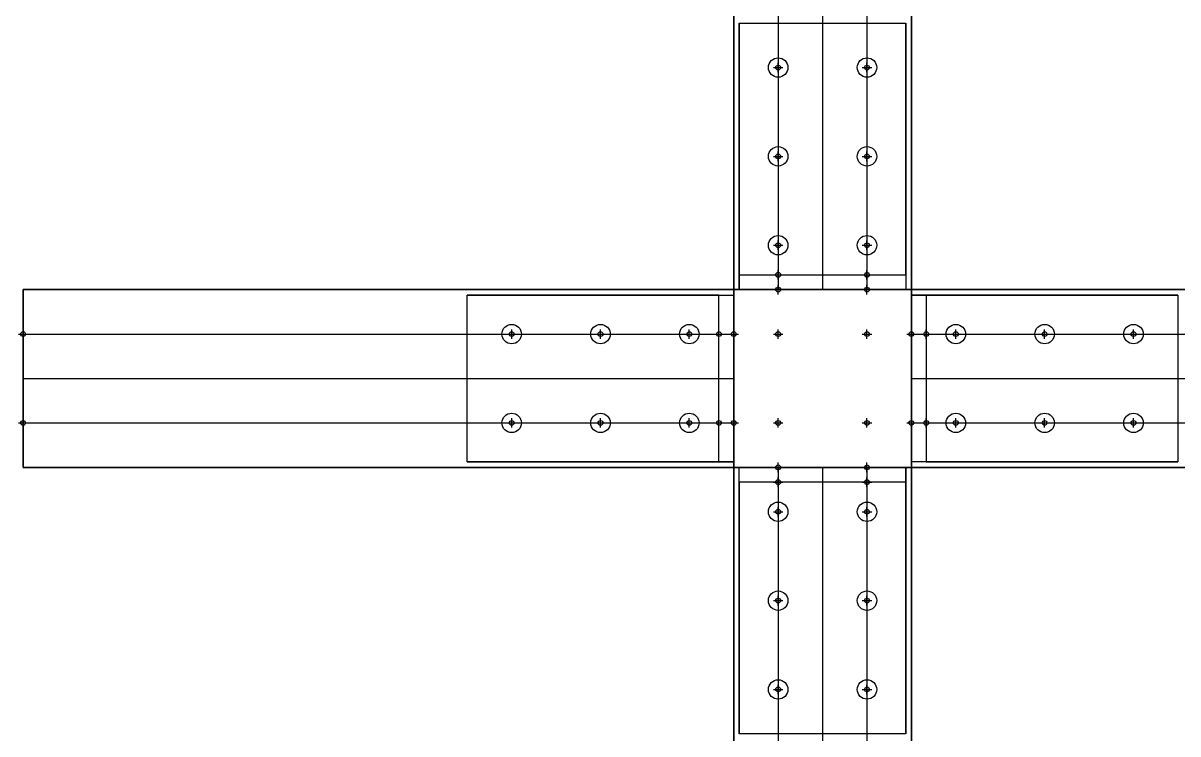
# Model space of a CAD drawing. Header units: inches. Extents: x -12.8 to 6.8, y -5.3 to 20.3.
# Drawn here: x -12.75 to 6.75, y -5.25 to 6.75 of the extents above; entities outside this region: 1.
import ezdxf

# ---------------------------------------------------------------- set-up
doc = ezdxf.new("R2010")
doc.units = ezdxf.units.IN
doc.header["$MEASUREMENT"] = 0
doc.header["$PDMODE"] = 34
doc.header["$PDSIZE"] = 0.08
for name, color, linetype in [('AQME Center Lines', 7, 'Continuous'), ('AQME Points', 7, 'Continuous'), ('AQME TSlots', 7, 'Continuous')]:
    doc.layers.add(name, color=color, linetype=linetype)

# ---------------------------------------------------------------- blocks, each defined once
blk = doc.blocks.new('AQME_4414_20210322180043')
at = {"extrusion": (0, -1, 0)}
for p, q in [((-0.656, 4.5), (2.156, 4.5)), ((-0.656, 4.5, 0.25), (2.156, 4.5, 0.25))]:
    blk.add_line(p, q, dxfattribs=at)
at = {"extrusion": (1, 0, 0)}
for p, q in [((-0.656, 4.5), (-0.656, 4.5, 0.25)), ((-0.656, 0, 4.5), (-0.656, 0.25, 4.5))]:
    blk.add_line(p, q, dxfattribs=at)
for p, q in [((-0.656, 0.25, 0.25), (2.156, 0.25, 0.25)), ((-0.656, 0), (2.156, 0))]:
    blk.add_line(p, q)
at = {"color": 1}
for centre in [(0, 3.75), (1.5, 3.75), (0, 2.25), (1.5, 2.25), (0, 0.75), (1.5, 0.75)]:
    blk.add_circle(centre, 0.164, dxfattribs=at)
at = {"color": 1, "extrusion": (0, 1, 0)}
for centre in [(0, 0.75), (0, 2.25), (0, 3.75), (-1.5, 0.75), (-1.5, 2.25), (-1.5, 3.75)]:
    blk.add_circle(centre, 0.164, dxfattribs=at)
at = {"color": 3}
for p in [(0, 3.75), (1.5, 3.75), (0, 2.25), (1.5, 2.25), (0, 0.75), (1.5, 0.75), (0, 0)]:
    blk.add_point(p, dxfattribs=at)
at = {"color": 2}
for p in [(0, 3.75, 0.25), (1.5, 3.75, 0.25), (0, 2.25, 0.25), (1.5, 2.25, 0.25), (0, 0.75, 0.25), (1.5, 0.75, 0.25)]:
    blk.add_point(p, dxfattribs=at)
at = {"color": 2, "extrusion": (0, 1, 0)}
for p in [(0, 0.25, 0.75), (0, 0.25, 2.25), (0, 0.25, 3.75), (1.5, 0.25, 0.75), (1.5, 0.25, 2.25), (1.5, 0.25, 3.75)]:
    blk.add_point(p, dxfattribs=at)
at = {"color": 3, "extrusion": (0, 1, 0)}
for p in [(0, 0, 0.75), (0, 0, 2.25), (0, 0, 3.75), (1.5, 0, 0.75), (1.5, 0, 2.25), (1.5, 0, 3.75)]:
    blk.add_point(p, dxfattribs=at)
at = {"invisible_edges": 8}
for points in [[(-0.656, 0.25, 0.25), (-0.656, 4.5, 0.25), (-0.656, 4.5), (-0.656, 0)], [(2.156, 0.25, 0.25), (2.156, 4.5, 0.25), (2.156, 4.5), (2.156, 0)], [(-0.656, 0.25, 0.25), (-0.656, 0.25, 4.5), (-0.656, 0, 4.5), (-0.656, 0)], [(2.156, 0.25, 0.25), (2.156, 0.25, 4.5), (2.156, 0, 4.5), (2.156, 0)]]:
    blk.add_3dface(points, dxfattribs=at)
blk = doc.blocks.new('AQME_4414_20210322180342')
at = {"extrusion": (0, -1, 0)}
for p, q in [((-0.656, 4.5), (2.156, 4.5)), ((-0.656, 4.5, 0.25), (2.156, 4.5, 0.25))]:
    blk.add_line(p, q, dxfattribs=at)
at = {"extrusion": (1, 0, 0)}
for p, q in [((-0.656, 4.5), (-0.656, 4.5, 0.25)), ((-0.656, 0, 4.5), (-0.656, 0.25, 4.5))]:
    blk.add_line(p, q, dxfattribs=at)
for p, q in [((-0.656, 0.25, 0.25), (2.156, 0.25, 0.25)), ((-0.656, 0), (2.156, 0))]:
    blk.add_line(p, q)
at = {"color": 1}
for centre in [(0, 3.75), (1.5, 3.75), (0, 2.25), (1.5, 2.25), (0, 0.75), (1.5, 0.75)]:
    blk.add_circle(centre, 0.164, dxfattribs=at)
at = {"color": 1, "extrusion": (0, 1, 0)}
for centre in [(0, 0.75), (0, 2.25), (0, 3.75), (-1.5, 0.75), (-1.5, 2.25), (-1.5, 3.75)]:
    blk.add_circle(centre, 0.164, dxfattribs=at)
at = {"color": 3}
for p in [(0, 3.75), (1.5, 3.75), (0, 2.25), (1.5, 2.25), (0, 0.75), (1.5, 0.75), (0, 0)]:
    blk.add_point(p, dxfattribs=at)
at = {"color": 2}
for p in [(0, 3.75, 0.25), (1.5, 3.75, 0.25), (0, 2.25, 0.25), (1.5, 2.25, 0.25), (0, 0.75, 0.25), (1.5, 0.75, 0.25)]:
    blk.add_point(p, dxfattribs=at)
at = {"color": 2, "extrusion": (0, 1, 0)}
for p in [(0, 0.25, 0.75), (0, 0.25, 2.25), (0, 0.25, 3.75), (1.5, 0.25, 0.75), (1.5, 0.25, 2.25), (1.5, 0.25, 3.75)]:
    blk.add_point(p, dxfattribs=at)
at = {"color": 3, "extrusion": (0, 1, 0)}
for p in [(0, 0, 0.75), (0, 0, 2.25), (0, 0, 3.75), (1.5, 0, 0.75), (1.5, 0, 2.25), (1.5, 0, 3.75)]:
    blk.add_point(p, dxfattribs=at)
at = {"invisible_edges": 8}
for points in [[(-0.656, 0.25, 0.25), (-0.656, 4.5, 0.25), (-0.656, 4.5), (-0.656, 0)], [(2.156, 0.25, 0.25), (2.156, 4.5, 0.25), (2.156, 4.5), (2.156, 0)], [(-0.656, 0.25, 0.25), (-0.656, 0.25, 4.5), (-0.656, 0, 4.5), (-0.656, 0)], [(2.156, 0.25, 0.25), (2.156, 0.25, 4.5), (2.156, 0, 4.5), (2.156, 0)]]:
    blk.add_3dface(points, dxfattribs=at)
blk = doc.blocks.new('AQME_4414_20210322180439')
at = {"extrusion": (0, -1, 0)}
for p, q in [((-0.656, 4.5), (2.156, 4.5)), ((-0.656, 4.5, 0.25), (2.156, 4.5, 0.25))]:
    blk.add_line(p, q, dxfattribs=at)
at = {"extrusion": (1, 0, 0)}
for p, q in [((-0.656, 4.5), (-0.656, 4.5, 0.25)), ((-0.656, 0, 4.5), (-0.656, 0.25, 4.5))]:
    blk.add_line(p, q, dxfattribs=at)
for p, q in [((-0.656, 0.25, 0.25), (2.156, 0.25, 0.25)), ((-0.656, 0), (2.156, 0))]:
    blk.add_line(p, q)
at = {"color": 1}
for centre in [(0, 3.75), (1.5, 3.75), (0, 2.25), (1.5, 2.25), (0, 0.75), (1.5, 0.75)]:
    blk.add_circle(centre, 0.164, dxfattribs=at)
at = {"color": 1, "extrusion": (0, 1, 0)}
for centre in [(0, 0.75), (0, 2.25), (0, 3.75), (-1.5, 0.75), (-1.5, 2.25), (-1.5, 3.75)]:
    blk.add_circle(centre, 0.164, dxfattribs=at)
at = {"color": 3}
for p in [(0, 3.75), (1.5, 3.75), (0, 2.25), (1.5, 2.25), (0, 0.75), (1.5, 0.75), (0, 0)]:
    blk.add_point(p, dxfattribs=at)
at = {"color": 2}
for p in [(0, 3.75, 0.25), (1.5, 3.75, 0.25), (0, 2.25, 0.25), (1.5, 2.25, 0.25), (0, 0.75, 0.25), (1.5, 0.75, 0.25)]:
    blk.add_point(p, dxfattribs=at)
at = {"color": 2, "extrusion": (0, 1, 0)}
for p in [(0, 0.25, 0.75), (0, 0.25, 2.25), (0, 0.25, 3.75), (1.5, 0.25, 0.75), (1.5, 0.25, 2.25), (1.5, 0.25, 3.75)]:
    blk.add_point(p, dxfattribs=at)
at = {"color": 3, "extrusion": (0, 1, 0)}
for p in [(0, 0, 0.75), (0, 0, 2.25), (0, 0, 3.75), (1.5, 0, 0.75), (1.5, 0, 2.25), (1.5, 0, 3.75)]:
    blk.add_point(p, dxfattribs=at)
at = {"invisible_edges": 8}
for points in [[(-0.656, 0.25, 0.25), (-0.656, 4.5, 0.25), (-0.656, 4.5), (-0.656, 0)], [(2.156, 0.25, 0.25), (2.156, 4.5, 0.25), (2.156, 4.5), (2.156, 0)], [(-0.656, 0.25, 0.25), (-0.656, 0.25, 4.5), (-0.656, 0, 4.5), (-0.656, 0)], [(2.156, 0.25, 0.25), (2.156, 0.25, 4.5), (2.156, 0, 4.5), (2.156, 0)]]:
    blk.add_3dface(points, dxfattribs=at)
blk = doc.blocks.new('AQME_4414_20210322180458')
at = {"extrusion": (0, -1, 0)}
for p, q in [((-0.656, 4.5), (2.156, 4.5)), ((-0.656, 4.5, 0.25), (2.156, 4.5, 0.25))]:
    blk.add_line(p, q, dxfattribs=at)
at = {"extrusion": (1, 0, 0)}
for p, q in [((-0.656, 4.5), (-0.656, 4.5, 0.25)), ((-0.656, 0, 4.5), (-0.656, 0.25, 4.5))]:
    blk.add_line(p, q, dxfattribs=at)
for p, q in [((-0.656, 0.25, 0.25), (2.156, 0.25, 0.25)), ((-0.656, 0), (2.156, 0))]:
    blk.add_line(p, q)
at = {"color": 1}
for centre in [(0, 3.75), (1.5, 3.75), (0, 2.25), (1.5, 2.25), (0, 0.75), (1.5, 0.75)]:
    blk.add_circle(centre, 0.164, dxfattribs=at)
at = {"color": 1, "extrusion": (0, 1, 0)}
for centre in [(0, 0.75), (0, 2.25), (0, 3.75), (-1.5, 0.75), (-1.5, 2.25), (-1.5, 3.75)]:
    blk.add_circle(centre, 0.164, dxfattribs=at)
at = {"color": 3}
for p in [(0, 3.75), (1.5, 3.75), (0, 2.25), (1.5, 2.25), (0, 0.75), (1.5, 0.75), (0, 0)]:
    blk.add_point(p, dxfattribs=at)
at = {"color": 2}
for p in [(0, 3.75, 0.25), (1.5, 3.75, 0.25), (0, 2.25, 0.25), (1.5, 2.25, 0.25), (0, 0.75, 0.25), (1.5, 0.75, 0.25)]:
    blk.add_point(p, dxfattribs=at)
at = {"color": 2, "extrusion": (0, 1, 0)}
for p in [(0, 0.25, 0.75), (0, 0.25, 2.25), (0, 0.25, 3.75), (1.5, 0.25, 0.75), (1.5, 0.25, 2.25), (1.5, 0.25, 3.75)]:
    blk.add_point(p, dxfattribs=at)
at = {"color": 3, "extrusion": (0, 1, 0)}
for p in [(0, 0, 0.75), (0, 0, 2.25), (0, 0, 3.75), (1.5, 0, 0.75), (1.5, 0, 2.25), (1.5, 0, 3.75)]:
    blk.add_point(p, dxfattribs=at)
at = {"invisible_edges": 8}
for points in [[(-0.656, 0.25, 0.25), (-0.656, 4.5, 0.25), (-0.656, 4.5), (-0.656, 0)], [(2.156, 0.25, 0.25), (2.156, 4.5, 0.25), (2.156, 4.5), (2.156, 0)], [(-0.656, 0.25, 0.25), (-0.656, 0.25, 4.5), (-0.656, 0, 4.5), (-0.656, 0)], [(2.156, 0.25, 0.25), (2.156, 0.25, 4.5), (2.156, 0, 4.5), (2.156, 0)]]:
    blk.add_3dface(points, dxfattribs=at)
blk = doc.blocks.new('AQME_3030_20210322182746', base_point=(0.75, 0.75))
at = {"invisible_edges": 2}
for points in [[(0, 0), (3, 0), (3, 3), (0, 3)], [(3, 3), (0, 3), (0, 3, 60), (3, 3, 60)], [(0, 3), (0, 0), (0, 0, 60), (0, 3, 60)], [(0, 0, 60), (3, 0, 60), (3, 3, 60), (0, 3, 60)], [(3, 0), (3, 3), (3, 3, 60), (3, 0, 60)], [(0, 0), (3, 0), (3, 0, 60), (0, 0, 60)]]:
    blk.add_3dface(points, dxfattribs=at)
at = {"layer": 'AQME Center Lines', "color": 6}
for p, q in [((1.5, 3), (1.5, 3, 60)), ((0, 1.5), (0, 1.5, 60)), ((3, 1.5), (3, 1.5, 60)), ((1.5, 0), (1.5, 0, 60))]:
    blk.add_line(p, q, dxfattribs=at)
at = {"layer": 'AQME Points', "color": 3}
for p in [(0.75, 2.25), (2.25, 2.25), (0.75, 0.75), (2.25, 0.75)]:
    blk.add_point(p, dxfattribs=at)
at = {"layer": 'AQME Points', "color": 2}
for p in [(0.75, 2.25, 60), (2.25, 2.25, 60), (0.75, 0.75, 60), (2.25, 0.75, 60)]:
    blk.add_point(p, dxfattribs=at)
at = {"layer": 'AQME TSlots', "color": 1}
for p, q in [((0.75, 3), (0.75, 3, 60)), ((2.25, 3), (2.25, 3, 60)), ((0, 2.25), (0, 2.25, 60)), ((3, 2.25), (3, 2.25, 60)), ((0, 0.75), (0, 0.75, 60)), ((3, 0.75), (3, 0.75, 60)), ((0.75, 0), (0.75, 0, 60)), ((2.25, 0), (2.25, 0, 60))]:
    blk.add_line(p, q, dxfattribs=at)
blk = doc.blocks.new('AQME_1530-LITE_20210322183617', base_point=(0.75, 0.75))
at = {"invisible_edges": 2}
for points in [[(0, 0), (1.5, 0), (1.5, 3), (0, 3)], [(1.5, 3), (0, 3), (0, 3, 18), (1.5, 3, 18)], [(0, 3), (0, 0), (0, 0, 18), (0, 3, 18)], [(0, 0, 18), (1.5, 0, 18), (1.5, 3, 18), (0, 3, 18)], [(1.5, 0), (1.5, 3), (1.5, 3, 18), (1.5, 0, 18)], [(0, 0), (1.5, 0), (1.5, 0, 18), (0, 0, 18)]]:
    blk.add_3dface(points, dxfattribs=at)
at = {"layer": 'AQME Center Lines', "color": 6}
for p, q in [((0, 1.5), (0, 1.5, 18)), ((1.5, 1.5), (1.5, 1.5, 18))]:
    blk.add_line(p, q, dxfattribs=at)
at = {"layer": 'AQME Points', "color": 3}
for p in [(0.75, 2.25), (0.75, 0.75)]:
    blk.add_point(p, dxfattribs=at)
at = {"layer": 'AQME Points', "color": 2}
for p in [(0.75, 2.25, 18), (0.75, 0.75, 18)]:
    blk.add_point(p, dxfattribs=at)
at = {"layer": 'AQME TSlots', "color": 1}
for p, q in [((0.75, 3), (0.75, 3, 18)), ((0, 2.25), (0, 2.25, 18)), ((1.5, 2.25), (1.5, 2.25, 18)), ((0, 0.75), (0, 0.75, 18)), ((1.5, 0.75), (1.5, 0.75, 18)), ((0.75, 0), (0.75, 0, 18))]:
    blk.add_line(p, q, dxfattribs=at)
blk = doc.blocks.new('AQME_1530-LITE_20210326153951', base_point=(0.75, 0.75))
at = {"invisible_edges": 2}
for points in [[(0, 0), (1.5, 0), (1.5, 3), (0, 3)], [(1.5, 3), (0, 3), (0, 3, 12), (1.5, 3, 12)], [(0, 3), (0, 0), (0, 0, 12), (0, 3, 12)], [(0, 0, 12), (1.5, 0, 12), (1.5, 3, 12), (0, 3, 12)], [(1.5, 0), (1.5, 3), (1.5, 3, 12), (1.5, 0, 12)], [(0, 0), (1.5, 0), (1.5, 0, 12), (0, 0, 12)]]:
    blk.add_3dface(points, dxfattribs=at)
at = {"layer": 'AQME Center Lines', "color": 6}
for p, q in [((0, 1.5), (0, 1.5, 12)), ((1.5, 1.5), (1.5, 1.5, 12))]:
    blk.add_line(p, q, dxfattribs=at)
at = {"layer": 'AQME Points', "color": 3}
for p in [(0.75, 2.25), (0.75, 0.75)]:
    blk.add_point(p, dxfattribs=at)
at = {"layer": 'AQME Points', "color": 2}
for p in [(0.75, 2.25, 12), (0.75, 0.75, 12)]:
    blk.add_point(p, dxfattribs=at)
at = {"layer": 'AQME TSlots', "color": 1}
for p, q in [((0.75, 3), (0.75, 3, 12)), ((0, 2.25), (0, 2.25, 12)), ((1.5, 2.25), (1.5, 2.25, 12)), ((0, 0.75), (0, 0.75, 12)), ((1.5, 0.75), (1.5, 0.75, 12)), ((0.75, 0), (0.75, 0, 12))]:
    blk.add_line(p, q, dxfattribs=at)
blk = doc.blocks.new('AQME_1530-LITE_20210326154003', base_point=(0.75, 0.75))
at = {"invisible_edges": 2}
for points in [[(0, 0), (1.5, 0), (1.5, 3), (0, 3)], [(1.5, 3), (0, 3), (0, 3, 12), (1.5, 3, 12)], [(0, 3), (0, 0), (0, 0, 12), (0, 3, 12)], [(0, 0, 12), (1.5, 0, 12), (1.5, 3, 12), (0, 3, 12)], [(1.5, 0), (1.5, 3), (1.5, 3, 12), (1.5, 0, 12)], [(0, 0), (1.5, 0), (1.5, 0, 12), (0, 0, 12)]]:
    blk.add_3dface(points, dxfattribs=at)
at = {"layer": 'AQME Center Lines', "color": 6}
for p, q in [((0, 1.5), (0, 1.5, 12)), ((1.5, 1.5), (1.5, 1.5, 12))]:
    blk.add_line(p, q, dxfattribs=at)
at = {"layer": 'AQME Points', "color": 3}
for p in [(0.75, 2.25), (0.75, 0.75)]:
    blk.add_point(p, dxfattribs=at)
at = {"layer": 'AQME Points', "color": 2}
for p in [(0.75, 2.25, 12), (0.75, 0.75, 12)]:
    blk.add_point(p, dxfattribs=at)
at = {"layer": 'AQME TSlots', "color": 1}
for p, q in [((0.75, 3), (0.75, 3, 12)), ((0, 2.25), (0, 2.25, 12)), ((1.5, 2.25), (1.5, 2.25, 12)), ((0, 0.75), (0, 0.75, 12)), ((1.5, 0.75), (1.5, 0.75, 12)), ((0.75, 0), (0.75, 0, 12))]:
    blk.add_line(p, q, dxfattribs=at)

msp = doc.modelspace()

# ---------------------------------------------------------------- block references
at = {"extrusion": (7.10543e-15, -1, 7.10543e-15), "rotation": 269.9999999999997}
for p in [(0, 0.75, -20.25), (0, 0.75, 0.75)]:
    msp.add_blockref('AQME_1530-LITE_20210322183617', p, dxfattribs=at)
for name, p in [('AQME_4414_20210322180342', (0, 2.25, 1.5)), ('AQME_3030_20210322182746', (0, 0))]:
    msp.add_blockref(name, p)
at = {"extrusion": (1, 1.77636e-15, -1.42109e-14), "rotation": 89.99999999999979}
for name, p in [('AQME_1530-LITE_20210326154003', (1.5, 0.75, -12.75)), ('AQME_1530-LITE_20210326153951', (1.5, 0.75, 2.25))]:
    msp.add_blockref(name, p, dxfattribs=at)
for name, p, rotation in [('AQME_4414_20210322180458', (-0.75, 0, 1.5), 90.00000000000031), ('AQME_4414_20210322180439', (2.25, 1.5, 1.5), 270.0000000000001), ('AQME_4414_20210322180043', (1.5, -0.75, 1.5), 180.0000000000004)]:
    msp.add_blockref(name, p, dxfattribs=dict(rotation=rotation))

doc.saveas('drawing.dxf')
